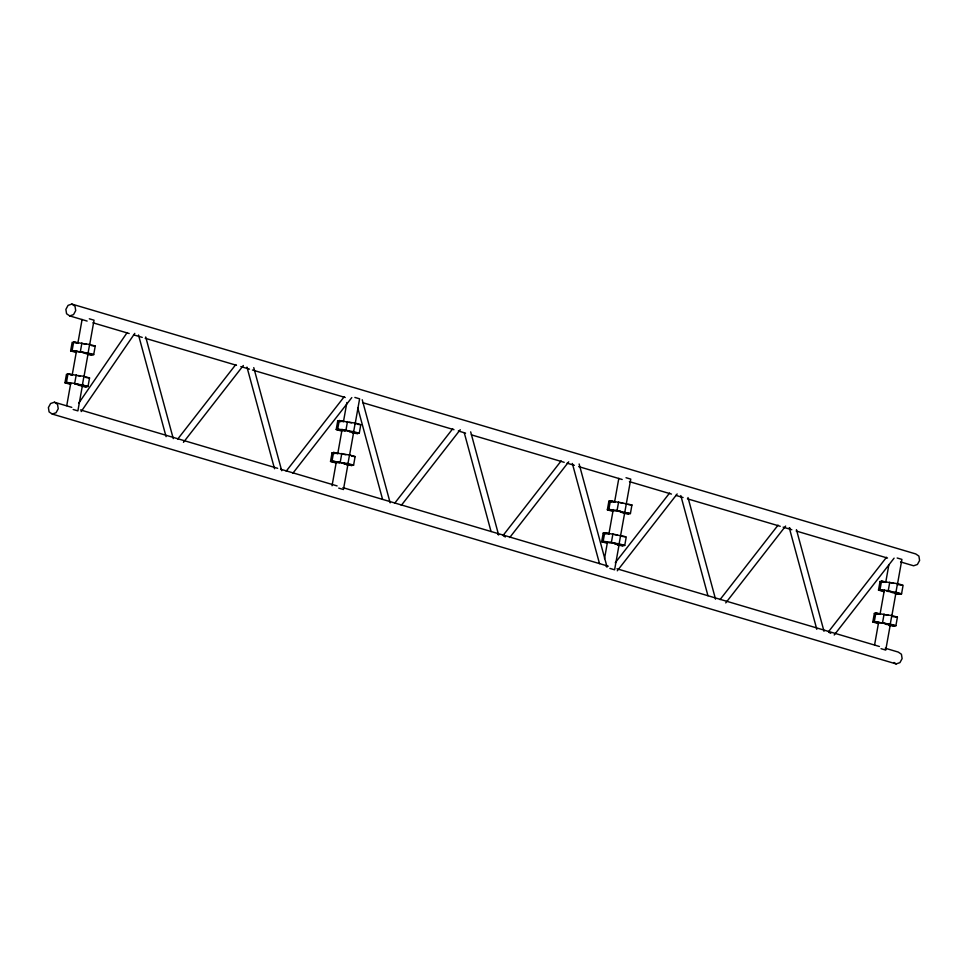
<?xml version="1.0" encoding="UTF-8"?>
<svg xmlns="http://www.w3.org/2000/svg" width="968" height="968" viewBox="0 0 968 968"><rect width="100%" height="100%" fill="white"/><g stroke="black" fill="none" stroke-linecap="round" stroke-linejoin="round"><path stroke-width="1.45" d="M70.567 384.417L64.965 382.759L66.49 374.168M76.242 352.521L70.64 350.864L72.176 342.285L78.251 343.023M70.579 383.63L66.453 382.396L67.978 373.817L80.356 376.044M72.128 350.513L84.506 352.739L72.128 350.513L73.665 341.922L86.043 344.148M66.744 405.665L70.712 383.364M72.297 374.447L76.545 350.658M77.863 343.229L82.098 319.44M74.705 384.127L78.832 384.635L74.693 383.413L76.23 374.822M80.38 351.517L81.905 342.926M83.938 376.298L89.54 377.968L88.015 386.547L82.413 384.889L83.938 376.298L77.863 375.56M89.625 344.414L95.227 346.072L93.702 354.651L88.088 352.993L89.625 344.414L83.55 343.664M82.655 384.127L77.888 410.88L73.169 409.488M83.974 376.685L88.221 352.909M89.54 345.467L94.041 320.202L89.322 318.799M336.126 463.055L330.524 461.397L332.06 452.806L338.135 453.544M341.813 431.159L336.211 429.502L337.735 420.911L342.599 421.504M332.024 461.034L344.39 463.261L332.024 461.034L333.549 452.443L345.927 454.67M341.837 430.361L337.699 429.139L339.236 420.548L351.602 422.774M332.048 485.779L336.283 461.99M337.868 453.072L342.103 429.296M343.434 421.854L346.871 402.531M340.264 462.038L341.789 453.447M350.077 431.365L345.951 430.143L347.476 421.552M349.509 454.936L355.111 456.594L353.586 465.184L347.984 463.527L349.509 454.936L343.434 454.198M355.195 423.04L360.798 424.698L359.261 433.289L353.659 431.631L355.195 423.04L349.109 422.302M347.96 464.241L343.459 489.518L338.727 488.114M349.545 455.323L353.78 431.534M355.111 424.105L359.612 398.828L354.881 397.437M607.275 543.338L601.673 541.681L603.209 533.09L609.283 533.828M612.962 511.443L607.359 509.785L608.884 501.194L614.958 501.932M607.299 542.54L603.161 541.318L604.697 532.727L617.076 534.953M612.974 510.644L608.848 509.422L610.372 500.831L622.751 503.058M604.516 558.633L607.432 542.274M609.017 533.356L613.252 509.567M614.571 502.138L618.818 478.361M608.666 542.709L615.539 543.544L611.413 542.322L612.938 533.731M614.353 510.814L621.226 511.649L617.088 510.426L618.625 501.835M619.109 544.524L614.607 569.801L609.876 568.398M614.583 534.481L626.26 536.877L624.735 545.468L619.121 543.81L630.761 479.112L626.03 477.72M624.336 512.822L630.41 513.572L631.935 504.981L620.258 502.586M878.424 623.622L872.821 621.964L874.358 613.373L880.432 614.111M884.111 591.726L878.508 590.069L880.033 581.478L886.119 582.216M874.322 621.601L886.688 623.828L874.322 621.601L875.846 613.01L888.225 615.237M884.135 590.928L879.997 589.706L881.533 581.115L893.9 583.353M874.6 644.857L878.569 622.557M880.154 613.639L884.401 589.851M885.72 582.421L888.902 564.586M882.562 622.605L884.087 614.014M886.882 591.266L892.375 591.932L888.249 590.71L889.774 582.119M891.806 615.503L897.409 617.16L895.884 625.751L890.282 624.094L891.806 615.503L885.732 614.765M897.493 583.607L903.096 585.265L901.559 593.856L895.957 592.198L897.493 583.607L891.407 582.869M886.131 624.384L890.257 624.88L885.744 650.085L881.025 648.681M891.843 615.89L895.811 593.59M897.396 584.672L901.898 559.395L897.179 558.004M78.626 403.353L127.147 332.593M81.167 411.569L134.794 333.367M177.749 439.048L235.781 364.573M183.448 442.34L243.331 365.493M286.201 471.162L344.245 396.686M292.832 473.267L351.795 397.606M394.654 503.275L452.697 428.788M401.284 505.381L460.248 429.719M503.118 535.389L561.162 460.901M509.749 537.494L568.712 461.833M615.261 562.771L669.614 493.014M617.281 570.793L677.164 493.946M720.035 599.615L778.078 525.128M725.746 602.907L785.629 526.06M828.511 631.717L886.543 557.241M834.21 635.008L894.093 558.161M900.579 561.924L913.623 565.784L917.41 564.477L919.6 560.46L918.91 556.092L915.74 553.938L71.85 304.073L68.062 305.38L65.885 309.397L66.574 313.765L69.744 315.919L87.144 321.074M69.744 315.919L73.532 314.612L75.71 310.595L75.02 306.239L71.85 304.073M71.777 407.359L54.377 402.216L50.59 403.523L48.4 407.54L49.09 411.908L52.26 414.062L896.15 663.927L899.938 662.62L902.115 658.603L901.426 654.235L898.256 652.081L885.212 648.209M52.26 414.062L56.047 412.755L58.237 408.738L57.535 404.37L54.377 402.216M91.585 345.624L95.227 346.072M70.64 350.864L76.714 351.614M82.014 352.255L88.088 352.993M85.329 353.453L92.202 355.014L88.076 354.506M93.702 354.651L84.821 353.078M70.132 374.616L72.564 374.918M85.898 377.52L89.54 377.968M66.453 382.396L74.693 383.413M64.965 382.759L71.039 383.497M76.339 384.151L82.413 384.889M78.275 385.179L86.527 386.91L82.401 386.401M88.015 386.547L79.134 384.974M357.144 424.25L360.798 424.698M337.699 429.139L345.951 430.143M336.211 429.502L353.659 431.631M349.521 431.922L359.261 433.289M352.279 432.974L357.773 433.64L353.647 432.418M351.469 456.146L355.111 456.594M330.524 461.397L339.405 462.958M341.898 462.777L347.984 463.527M343.834 463.817L352.086 465.535L346.592 464.87M347.5 464.434L353.586 465.184M628.293 504.534L631.935 504.981M608.848 509.422L617.088 510.426M607.359 509.785L613.434 510.523M618.734 511.164L630.41 513.572M620.67 512.205L628.922 513.923L623.416 513.258M621.395 536.284L625.038 536.732M603.161 541.318L611.413 542.322M601.673 541.681L607.747 542.419M613.046 543.06L619.121 543.81M614.982 544.101L623.235 545.819L617.741 545.153M618.649 544.718L624.735 545.468M898.231 584.672L901.874 585.12M879.997 589.706L888.249 590.71M878.508 590.069L884.583 590.807M889.882 591.448L895.957 592.198M891.818 592.489L900.071 594.219L894.577 593.541M895.485 593.118L901.559 593.856M892.544 616.568L897.409 617.16M872.821 621.964L878.908 622.702M884.195 623.344L890.282 624.094M895.884 625.751L885.599 623.767M888.89 625.437L894.384 626.102L890.257 624.88M92.94 322.792L129.192 333.524M133.536 334.819L142.236 337.384M145.139 338.243L236.494 365.299M240.838 366.582L249.538 369.159M252.442 370.018L345.237 397.497M362.637 402.652L453.98 429.695M458.336 430.978L465.584 433.132M471.38 434.85L564.187 462.317M567.079 463.176L574.339 465.33M578.683 466.612L622.182 479.499M629.43 481.64L671.477 494.091M675.833 495.374L683.081 497.528M687.437 498.81L780.232 526.289M783.136 527.149L791.836 529.726M796.18 531.009L887.523 558.064M73.665 341.922L77.791 343.144M339.236 420.548L341.982 421.37M610.372 500.831L614.511 502.053M881.533 581.115L885.659 582.337M337.735 420.911L340.542 421.745M608.884 501.194L611.691 502.029M880.033 581.478L882.84 582.312M620.125 511.588L622.932 512.411M342.285 430.24L345.092 431.075M67.978 373.817L72.116 375.039M333.549 452.443L337.675 453.665M604.697 532.727L608.824 533.949M875.846 613.01L879.972 614.232M332.06 452.806L334.855 453.641M603.209 533.09L606.004 533.913M874.358 613.373L877.153 614.208M343.301 463.2L346.108 464.023M80.477 409.936L277.671 468.33M280.563 469.19L337.118 485.924M342.914 487.642L608.267 566.207M616.967 568.785L879.404 646.491M828.838 632.249L830.75 633.29M503.445 535.909L505.369 536.95M894.033 662.487L896.15 663.927M790.251 528.443L789.259 527.681L816.81 629.309M606.089 566.292L607.081 567.066L579.13 463.974M497.625 534.179L498.629 534.953L470.678 431.861M796.446 529.653L824.01 631.293M687.994 497.54L715.546 599.18M680.806 495.568L707.959 595.744M572.342 463.454L599.507 563.63M464.277 432.793L491.042 531.517M362.226 399.748L390.164 502.84M357.785 407.939L382.59 499.403M253.761 367.634L281.712 470.726M246.973 367.114L274.525 468.742M145.708 336.973L173.26 438.613M138.509 335.001L166.072 436.641"/></g></svg>
